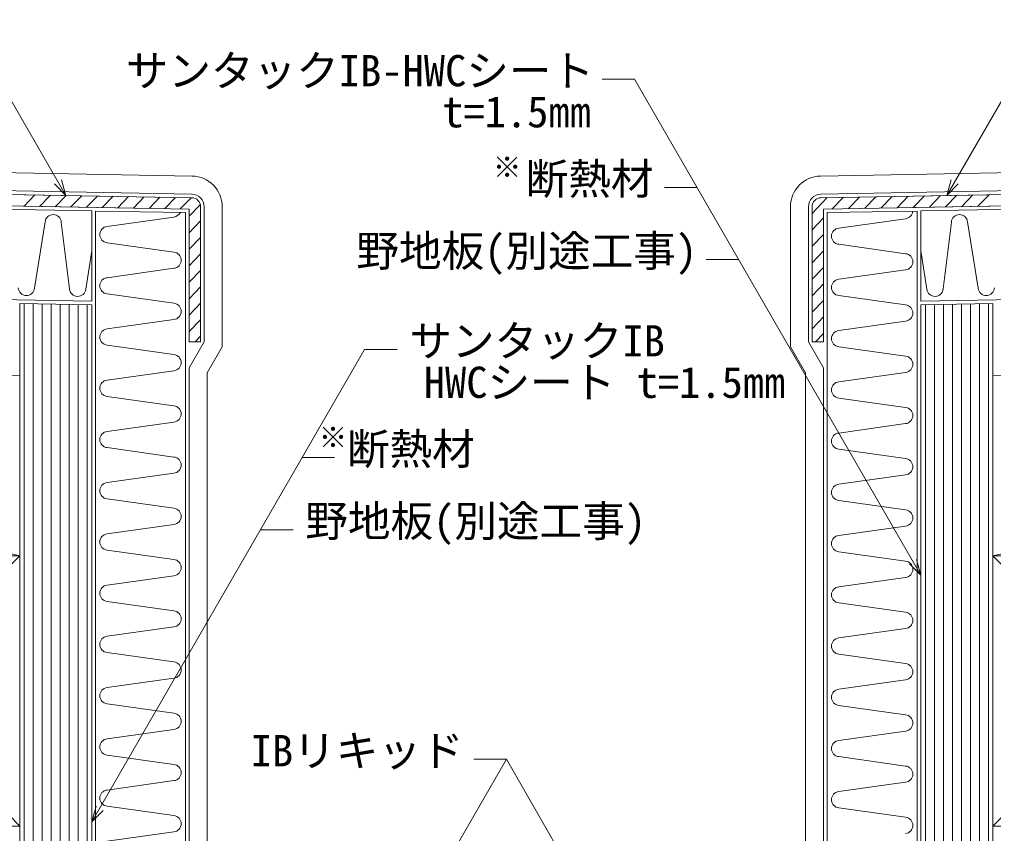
# Model space of a CAD drawing. Units: millimetres, scale not verified. Extents: x -630 to 630, y -446 to 446.
# Drawn here: x -152 to 118.2, y -113.8 to 112.1 of the extents above; entities that cross this region are included whole.
import ezdxf
from ezdxf.enums import TextEntityAlignment as Align

# ---------------------------------------------------------------- set-up
doc = ezdxf.new("R2010")
doc.units = ezdxf.units.MM
doc.header["$LTSCALE"] = 2
doc.linetypes.add('CHAIN1', pattern=[8, 5, -1, 1, -1])
for name, color, linetype, lineweight in [('0-0_躯体', 7, 'Continuous', 9), ('0-1_野地板', 2, 'Continuous', 9), ('0-3_中心線', 7, 'CHAIN1', 9), ('0-6_文字', 5, 'Continuous', 9), ('0-A_断熱材', 4, 'Continuous', 9), ('0-B_IBｼｰﾄ', 7, 'Continuous', 9), ('0-D_部材(積層鋼板)', 4, 'Continuous', 9), ('0-E_寸法線', 7, 'Continuous', 9)]:
    doc.layers.add(name, color=color, linetype=linetype, lineweight=lineweight)
doc.styles.add('ＭＳ ゴシック', font='')
doc.styles.get('ＭＳ ゴシック').set_extended_font_data('MS Gothic')

msp = doc.modelspace()

# ---------------------------------------------------------------- linework, layer by layer
at = {"layer": '0-0_躯体'}
for p, q in [((-131.92, 32.963), (-151.92, 33.323)), ((-151.92, 13.32), (-151.92, 33.323)), ((-131.92, -191.68), (-131.92, 32.963)), ((98.08, 32.963), (118.08, 33.323)), ((98.08, -191.68), (98.08, 32.963)), ((118.08, 13.32), (118.08, 33.323)), ((-151.92, -212.68), (-151.92, 22.32)), ((-151.92, 13.32), (-401.88, 17.814)), ((-151.92, -36.688), (-401.92, -36.688)), ((118.08, -36.688), (368.08, -36.688))]:
    msp.add_line(p, q, dxfattribs=at)
msp.add_lwpolyline([(118.08, -212.68), (118.08, 13.32), (368.039, 17.814)], dxfattribs=at)
for points in [[(-151.92, -111.688), (-226.92, -111.688), (-226.92, -36.688), (-151.92, -36.688)], [(118.08, -111.688), (193.08, -111.688), (193.08, -36.688), (118.08, -36.688)]]:
    msp.add_lwpolyline(points, close=True, dxfattribs=at)
at = {"layer": '0-1_野地板'}
for p, q in [((-150.67, -191.68), (-150.67, 33.3)), ((-148.17, -191.68), (-148.17, 33.255)), ((-145.67, -191.68), (-145.67, 33.211)), ((-143.17, -191.68), (-143.17, 33.166)), ((-140.67, -191.68), (-140.67, 33.121)), ((-138.17, -191.68), (-138.17, 33.076)), ((-135.67, -191.68), (-135.67, 33.031)), ((-133.17, -191.68), (-133.17, 32.986)), ((99.33, -191.68), (99.33, 32.986)), ((101.83, -191.68), (101.83, 33.031)), ((104.33, -191.68), (104.33, 33.076)), ((106.83, -191.68), (106.83, 33.121)), ((109.33, -191.68), (109.33, 33.166)), ((111.83, -191.68), (111.83, 33.211)), ((114.33, -191.68), (114.33, 33.255)), ((116.83, -191.68), (116.83, 33.3))]:
    msp.add_line(p, q, dxfattribs=at)
at = {"layer": '0-3_中心線'}
for p, q in [((-151.92, -36.688), (-401.88, 17.814)), ((118.08, -36.688), (368.039, 17.814)), ((-151.92, -36.688), (-226.92, -111.688)), ((-151.92, -111.688), (-226.92, -36.688)), ((118.08, -36.688), (193.08, -111.688)), ((118.08, -111.688), (193.08, -36.688))]:
    msp.add_line(p, q, dxfattribs=at)
at = {"layer": '0-A_断熱材', "color": 7}
for p, q in [((-131.92, 58.968), (-401.053, 63.806)), ((98.08, 58.968), (367.212, 63.806)), ((-131.92, 33.963), (-131.92, 58.968)), ((-130.92, -165.68), (-130.92, 58.95)), ((-105.92, 58.5), (-130.92, 58.95)), ((72.08, 58.5), (97.08, 58.95)), ((72.08, -165.68), (72.08, 58.5)), ((97.08, -165.68), (97.08, 58.95)), ((98.08, 33.963), (98.08, 58.968)), ((-131.92, 33.963), (-401.503, 38.81)), ((98.08, 33.963), (367.662, 38.81))]:
    msp.add_line(p, q, dxfattribs=at)
at = {"layer": '0-A_断熱材'}
for p, q in [((-127.655, 54.668), (-109.186, 57.269)), ((75.345, 54.219), (93.814, 56.819)), ((-144.892, 55.935), (-147.824, 37.516)), ((-140.385, 55.854), (-138.117, 37.341)), ((106.545, 55.854), (104.276, 37.341)), ((111.051, 55.935), (113.983, 37.516)), ((-127.655, 50.161), (-109.186, 47.561)), ((75.345, 49.712), (93.814, 47.111)), ((-131.92, 47.881), (-133.611, 37.26)), ((98.08, 47.881), (99.77, 37.26)), ((-127.655, 40.453), (-109.186, 43.054)), ((75.345, 40.004), (93.814, 42.604)), ((-127.655, 35.947), (-109.186, 33.346)), ((75.345, 35.497), (93.814, 32.897)), ((-127.655, 26.239), (-109.186, 28.839)), ((75.345, 25.789), (93.814, 28.39)), ((-127.655, 21.732), (-109.186, 19.131)), ((75.345, 21.282), (93.814, 18.682)), ((-127.655, 12.024), (-109.186, 14.624)), ((75.345, 11.574), (93.814, 14.175)), ((-127.655, 7.517), (-109.186, 4.917)), ((75.345, 7.068), (93.814, 4.467)), ((-127.655, -2.191), (-109.186, 0.41)), ((75.345, -2.64), (93.814, -0.04)), ((-127.655, -6.698), (-109.186, -9.298)), ((75.345, -7.147), (93.814, -9.748)), ((-127.655, -16.406), (-109.186, -13.805)), ((75.345, -16.855), (93.814, -14.255)), ((-127.655, -20.912), (-109.186, -23.513)), ((75.345, -21.362), (93.814, -23.962)), ((-127.655, -30.62), (-109.186, -28.02)), ((75.345, -31.07), (93.814, -28.469)), ((-127.655, -35.127), (-109.186, -37.728)), ((75.345, -35.577), (93.814, -38.177)), ((-127.655, -44.835), (-109.186, -42.234)), ((75.345, -45.284), (93.814, -42.684)), ((-127.655, -49.342), (-109.186, -51.942)), ((75.345, -49.791), (93.814, -52.392)), ((-127.655, -59.05), (-109.186, -56.449)), ((75.345, -59.499), (93.814, -56.899)), ((-127.655, -63.557), (-109.186, -66.157)), ((75.345, -64.006), (93.814, -66.607)), ((-127.655, -73.264), (-109.186, -70.664)), ((75.345, -73.714), (93.814, -71.113)), ((-127.655, -77.771), (-109.186, -80.372)), ((75.345, -78.221), (93.814, -80.821)), ((-127.655, -87.479), (-109.186, -84.879)), ((75.345, -87.929), (93.814, -85.328)), ((-127.655, -91.986), (-109.186, -94.587)), ((75.345, -92.436), (93.814, -95.036)), ((-127.655, -101.694), (-109.186, -99.093)), ((75.345, -102.143), (93.814, -99.543)), ((-127.655, -106.201), (-109.186, -108.801)), ((75.345, -106.65), (93.814, -109.251)), ((-127.655, -115.909), (-109.186, -113.308))]:
    msp.add_line(p, q, dxfattribs=at)
at = {"layer": '0-A_断熱材', "color": 7}
msp.add_lwpolyline([(-130.92, -165.68), (-105.92, -165.68), (-105.92, 58.5)], dxfattribs=at)
at = {"layer": '0-A_断熱材'}
for centre, start, end in [((-142.642, 55.683), 4.32135, 173.61865), ((-109.397, 59.522), 275.35135, 333.89086), ((93.603, 59.073), 275.35135, 356.32767), ((108.801, 55.683), 6.38135, 175.67865), ((-127.444, 52.415), 95.35135, 264.64865), ((75.556, 51.965), 95.35135, 264.64865), ((-109.397, 45.307), 275.35135, 84.64865), ((93.603, 44.858), 275.35135, 84.64865), ((-127.444, 38.2), 95.35135, 264.64865), ((75.556, 37.751), 95.35135, 264.64865), ((-150.073, 37.767), 184.32135, 353.61865), ((-135.86, 37.512), 184.32135, 353.61865), ((102.02, 37.512), 186.38135, 355.67865), ((116.232, 37.767), 186.38135, 355.67865), ((-109.397, 31.093), 275.35135, 84.64865), ((93.603, 30.643), 275.35135, 84.64865), ((-127.444, 23.985), 95.35135, 264.64865), ((75.556, 23.536), 95.35135, 264.64865), ((-109.397, 16.878), 275.35135, 84.64865), ((93.603, 16.428), 275.35135, 84.64865), ((-127.444, 9.771), 95.35135, 264.64865), ((75.556, 9.321), 95.35135, 264.64865), ((-109.397, 2.663), 275.35135, 84.64865), ((93.603, 2.214), 275.35135, 84.64865), ((-127.444, -4.444), 95.35135, 264.64865), ((75.556, -4.894), 95.35135, 264.64865), ((-109.397, -11.552), 275.35135, 84.64865), ((93.603, -12.001), 275.35135, 84.64865), ((-127.444, -18.659), 95.35135, 264.64865), ((75.556, -19.108), 95.35135, 264.64865), ((-109.397, -25.766), 275.35135, 84.64865), ((93.603, -26.216), 275.35135, 84.64865), ((-127.444, -32.874), 95.35135, 264.64865), ((75.556, -33.323), 95.35135, 264.64865), ((-109.397, -39.981), 275.35135, 84.64865), ((93.603, -40.431), 275.35135, 84.64865), ((-127.444, -47.088), 95.35135, 264.64865), ((75.556, -47.538), 95.35135, 264.64865), ((-109.397, -54.196), 275.35135, 84.64865), ((93.603, -54.645), 275.35135, 84.64865), ((-127.444, -61.303), 95.35135, 264.64865), ((75.556, -61.753), 95.35135, 264.64865), ((-109.397, -68.411), 275.35135, 84.64865), ((93.603, -68.86), 275.35135, 84.64865), ((-127.444, -75.518), 95.35135, 264.64865), ((75.556, -75.967), 95.35135, 264.64865), ((-109.397, -82.625), 275.35135, 84.64865), ((93.603, -83.075), 275.35135, 84.64865), ((-127.444, -89.733), 95.35135, 264.64865), ((75.556, -90.182), 95.35135, 264.64865), ((-109.397, -96.84), 275.35135, 84.64865), ((93.603, -97.289), 275.35135, 84.64865), ((-127.444, -103.947), 95.35135, 264.64865), ((75.556, -104.397), 95.35135, 264.64865), ((-109.397, -111.055), 275.35135, 84.64865), ((93.603, -111.504), 275.35135, 84.64865)]:
    msp.add_arc(centre, 2.263, start, end, dxfattribs=at)
at = {"layer": '0-B_IBｼｰﾄ'}
for p, q in [((-227.909, 70.862), (-104.101, 68.636)), ((194.068, 70.862), (70.26, 68.636)), ((-226.659, 65.838), (-104.191, 63.636)), ((192.818, 65.838), (70.35, 63.636)), ((-104.92, -144.509), (-104.92, 15.432)), ((-99.92, -142.69), (-99.92, 14.092)), ((66.08, -142.69), (66.08, 14.092)), ((71.08, -144.509), (71.08, 15.432))]:
    msp.add_line(p, q, dxfattribs=at)
for points in [[(-100.754, 60.137), (-100.754, 22.649), (-104.92, 15.432)], [(-95.754, 60.137), (-95.754, 21.309), (-99.92, 14.092)], [(61.913, 60.137), (61.913, 21.309), (66.08, 14.092)], [(66.913, 60.137), (66.913, 22.649), (71.08, 15.432)]]:
    msp.add_lwpolyline(points, dxfattribs=at)
for centre, radius, start, end in [((-104.254, 60.137), 8.5, 0, 88.97), ((70.413, 60.137), 8.5, 91.03, 180), ((-104.254, 60.137), 3.5, 0, 88.97), ((70.413, 60.137), 3.5, 91.03, 180)]:
    msp.add_arc(centre, radius, start, end, dxfattribs=at)
at = {"layer": '0-D_部材(積層鋼板)'}
for p, q in [((-150.732, 60.306), (-147.729, 63.419)), ((-146.396, 60.228), (-143.392, 63.341)), ((-142.059, 60.15), (-139.056, 63.263)), ((-137.723, 60.072), (-134.72, 63.185)), ((-133.387, 59.994), (-130.383, 63.107)), ((-129.05, 59.916), (-126.047, 63.029)), ((-124.714, 59.838), (-121.711, 62.951)), ((-120.378, 59.76), (-117.374, 62.873)), ((-116.041, 59.682), (-113.038, 62.795)), ((-111.705, 59.604), (-108.702, 62.717)), ((-107.369, 59.526), (-104.365, 62.639)), ((67.913, 58.303), (72.124, 62.668)), ((73.504, 59.526), (76.613, 62.749)), ((77.993, 59.607), (81.103, 62.83)), ((82.483, 59.687), (85.592, 62.91)), ((86.972, 59.768), (90.081, 62.991)), ((91.462, 59.849), (94.571, 63.072)), ((95.951, 59.929), (99.06, 63.152)), ((100.44, 60.01), (103.55, 63.233)), ((104.93, 60.091), (108.039, 63.314)), ((109.419, 60.172), (112.528, 63.395)), ((113.909, 60.252), (117.018, 63.475)), ((-104.92, 57.491), (-101.825, 60.7)), ((67.913, 53.73), (71.08, 57.013)), ((-104.92, 52.918), (-101.754, 56.201)), ((-104.92, 48.345), (-101.754, 51.628)), ((67.913, 49.157), (71.08, 52.44)), ((-104.92, 43.772), (-101.754, 47.054)), ((67.913, 44.584), (71.08, 47.866)), ((67.913, 40.011), (71.08, 43.293)), ((-104.92, 39.199), (-101.754, 42.481)), ((-104.92, 34.626), (-101.754, 37.908)), ((67.913, 35.438), (71.08, 38.72)), ((-104.92, 30.053), (-101.754, 33.335)), ((67.913, 30.865), (71.08, 34.147)), ((-104.92, 25.48), (-101.754, 28.762)), ((67.913, 26.292), (71.08, 29.574)), ((68.81, 22.649), (71.08, 25.001)), ((-103.24, 22.649), (-101.754, 24.189))]:
    msp.add_line(p, q, dxfattribs=at)
at = {"layer": '0-D_部材(積層鋼板)', "color": 7}
for p, q in [((-104.92, 22.649), (-104.92, 59.433)), ((71.08, 22.649), (71.08, 59.433))]:
    msp.add_line(p, q, dxfattribs=at)
for points in [[(-104.97, 59.483), (-226.734, 61.672), (-226.677, 64.838), (-104.209, 62.637)], [(71.129, 59.483), (192.893, 61.672), (192.836, 64.838), (70.368, 62.637)], [(-101.754, 60.137), (-101.754, 22.649), (-104.92, 22.649)], [(67.913, 60.137), (67.913, 22.649), (71.08, 22.649)]]:
    msp.add_lwpolyline(points, dxfattribs=at)
at = {"layer": '0-D_部材(積層鋼板)'}
for points in [[(-104.97, 59.483), (-181.741, 60.863), (-181.684, 64.03), (-104.209, 62.637)], [(71.129, 59.483), (147.9, 60.863), (147.844, 64.03), (70.368, 62.637)], [(-101.754, 60.137), (-101.754, 22.649), (-104.92, 22.649), (-104.92, 59.433)], [(67.913, 60.137), (67.913, 22.649), (71.08, 22.649), (71.08, 59.433)]]:
    msp.add_lwpolyline(points, dxfattribs=at)
for centre, radius, start, end in [((-104.254, 60.137), 2.5, 0, 88.97), ((70.413, 60.137), 2.5, 91.03, 180), ((-104.97, 59.433), 0.05, 0, 90), ((71.13, 59.433), 0.05, 90, 180)]:
    msp.add_arc(centre, radius, start, end, dxfattribs=at)
at = {"layer": '0-D_部材(積層鋼板)', "color": 7}
for centre, radius, start, end in [((-104.254, 60.137), 2.5, 0, 88.97), ((70.413, 60.137), 2.5, 91.03, 180), ((-104.97, 59.433), 0.05, 0, 88.97), ((71.13, 59.433), 0.05, 91.03, 180)]:
    msp.add_arc(centre, radius, start, end, dxfattribs=at)
at = {"layer": '0-E_寸法線'}
for p, q in [((-139.129, 63.264), (-200.333, 169.273)), ((105.288, 63.264), (166.492, 169.273)), ((35.969, 65.496), (26.969, 65.496)), ((47.517, 45.495), (38.517, 45.495)), ((-73.56, -9.458), (-64.56, -9.458)), ((-85.108, -29.459), (-76.108, -29.459)), ((-51.477, -153.034), (-16.914, -93.17)), ((-16.914, -93.17), (-25.914, -93.17)), ((17.643, -153.026), (-16.914, -93.17))]:
    msp.add_line(p, q, dxfattribs=at)
for points in [[(98.08, -42.083), (18.648, 95.499), (9.648, 95.499)], [(-142.311, 66.446), (-139.129, 63.264), (-140.294, 67.611)], [(108.47, 66.446), (105.288, 63.264), (106.453, 67.611)], [(-131.92, -110.542), (-56.238, 20.545), (-47.238, 20.545)], [(94.898, -38.901), (98.08, -42.083), (96.915, -37.737)], [(-128.738, -107.36), (-131.92, -110.542), (-130.756, -106.195)]]:
    msp.add_lwpolyline(points, dxfattribs=at)

# ---------------------------------------------------------------- texts
at = {"layer": '0-6_文字', "color": 7, "style": 'ＭＳ ゴシック'}
for s, height, p in [('サンタックIB-HWCシート', 8.666, (-122.506, 90.954)), ('t=1.5㎜', 8.666, (-34.723, 79.554)), ('※', 5.777, (-20.639, 66.507)), ('断熱材', 8.666, (-11.55, 60.952)), ('野地板(別途工事)', 8.666, (-58.524, 40.951)), ('サンタックIB', 8.666, (-43.833, 16)), ('HWCシート t=1.5㎜', 8.666, (-39.833, 4.5)), ('※', 5.777, (-68.955, -8.447)), ('断熱材', 8.666, (-61.155, -14.002)), ('野地板(別途工事)', 8.666, (-72.702, -34.003)), ('IBリキッド', 8.666, (-87.842, -97.714))]:
    msp.add_text(s, height=height, dxfattribs=at).set_placement(p, align=Align.BOTTOM_LEFT)

doc.saveas('drawing.dxf')
